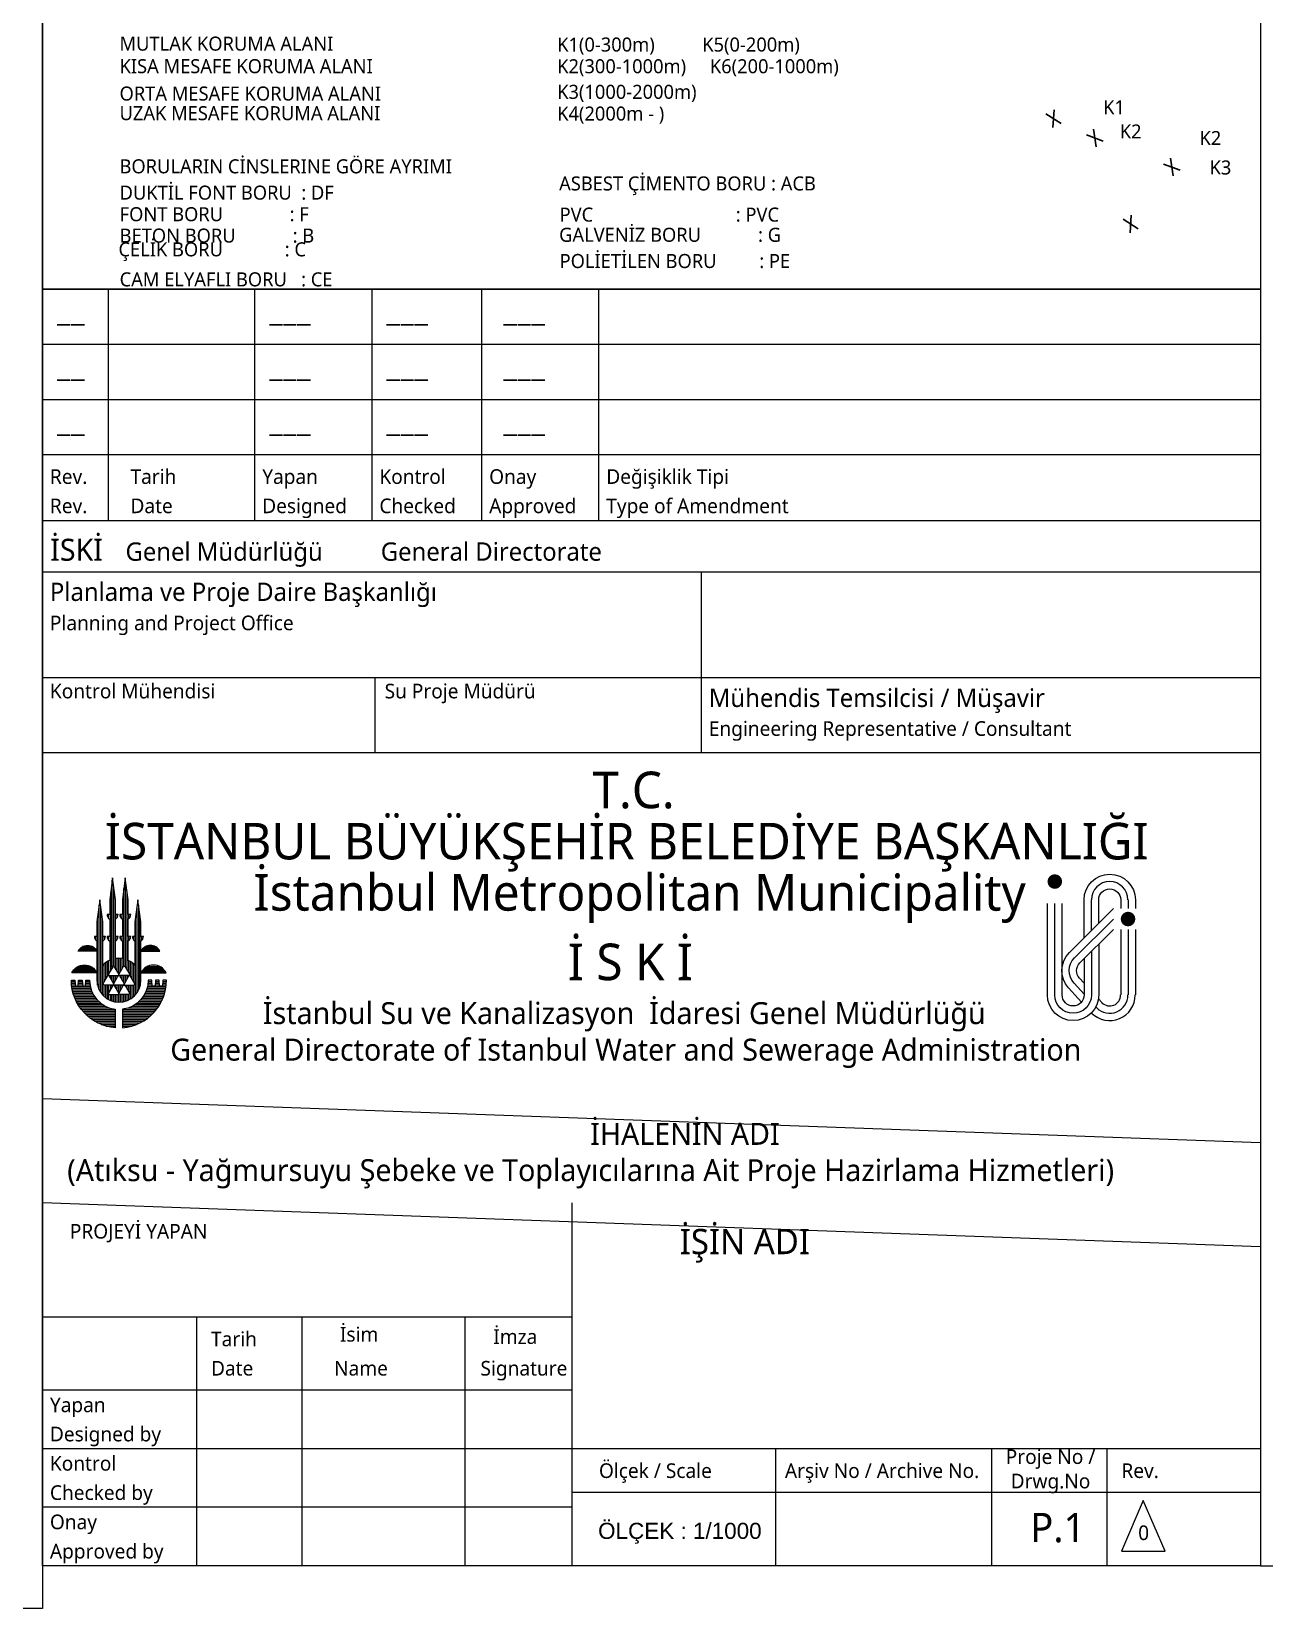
# Model space of a CAD drawing. Header units: millimetres. Extents: x 14753 to 45183, y 5640 to 19518.
# Drawn here: x 17963 to 19495, y 5641 to 7601 of the extents above; entities that cross this region are included whole.
import ezdxf
from ezdxf.enums import TextEntityAlignment as Align

# ---------------------------------------------------------------- set-up
doc = ezdxf.new("R2010")
doc.units = ezdxf.units.MM
for name, color, linetype, lineweight in [('CERCEVE', 66, 'Continuous', 0), ('iskabis_antet', 7, 'Continuous', 0), ('iskabis_bilgi', 7, 'Continuous', 0), ('iskabis_lejand', 7, 'Continuous', 0)]:
    doc.layers.add(name, color=color, linetype=linetype, lineweight=lineweight)
doc.styles.add('ARIAL', font='TXT.SHX', dxfattribs={"height": 1})
doc.styles.add('Style-Arial', font='arial.ttf')
doc.styles.add('Style-MYONGJO_FILL', font='MYONGJO_FILL.shx')
doc.styles.add('Style-Trebuchet MS', font='trebuc.ttf')

msp = doc.modelspace()

# ---------------------------------------------------------------- hatches: boundary and pattern name
at = {"layer": 'iskabis_antet', "linetype": 'Continuous', "lineweight": 0}
h = msp.add_hatch(color=5, dxfattribs=at)
edge = h.paths.add_edge_path()
edge.add_arc((19234.6, 6544.1), 9.1, 0, 360)
h = msp.add_hatch(color=5, dxfattribs=at)
edge = h.paths.add_edge_path()
edge.add_arc((19325.6, 6497.5), 9.1, 0, 360)

# ---------------------------------------------------------------- linework, layer by layer
at = {"layer": 'CERCEVE'}
msp.add_lwpolyline([(15693.9, 5640.5), (15696.3, 9530.5), (17976.9, 9530.5), (17976.9, 5640.5), (15693.9, 5640.5)], dxfattribs=at)
msp.add_lwpolyline([(19490, 5693.7), (22169.6, 5693.7), (22169.6, 7943.7), (19490, 7943.7)], close=True, dxfattribs=at)
at = {"layer": 'iskabis_antet', "color": 3, "linetype": 'Continuous', "lineweight": 0}
for p, q in [((18058.8, 6992.9), (18058.8, 7280.5)), ((18240.7, 6992.9), (18240.7, 7280.5)), ((18386.3, 6992.9), (18386.3, 7280.5)), ((18522.7, 6992.9), (18522.7, 7280.5)), ((18668.2, 6992.9), (18668.2, 7280.5)), ((18522.7, 6992.9), (18522.7, 7239.2)), ((17976.9, 7211.9), (19490, 7211.9)), ((17976.9, 7143.4), (19490, 7143.4)), ((17976.9, 7074.8), (19490, 7074.8)), ((17976.9, 6992.9), (19490, 6992.9)), ((17976.9, 6929.3), (19490, 6929.3)), ((18795.6, 6704.1), (18795.6, 6929.3)), ((17976.9, 6797.9), (19490, 6797.9)), ((18390, 6704.1), (18390, 6797.9)), ((19490, 6704.1), (17976.9, 6704.1)), ((19490, 6219.5), (17976.9, 6274)), ((19490, 6090.2), (17976.9, 6144.7)), ((18634.4, 6144.7), (18634.4, 5693.5)), ((18634.4, 6002.8), (17976.9, 6002.8)), ((18168, 6002.8), (18168, 5693.5)), ((18299.2, 6002.8), (18299.2, 5693.5)), ((18501.4, 6002.8), (18501.4, 5693.5)), ((18634.4, 5911.8), (17976.9, 5911.8)), ((19490, 5839.1), (17976.9, 5839.1)), ((18887.7, 5839.1), (18887.7, 5693.5)), ((19156.1, 5839.1), (19156.1, 5693.5)), ((19299.2, 5839.1), (19299.2, 5693.5)), ((19490, 5784.5), (18634.4, 5784.5)), ((18634.4, 5766.3), (17976.9, 5766.3))]:
    msp.add_line(p, q, dxfattribs=at)
at = {"layer": 'iskabis_antet', "color": 5, "linetype": 'Continuous', "lineweight": 0}
for p, q in [((18061.5, 6433.9), (18061.5, 6530.4)), ((18063.5, 6437.4), (18063.5, 6545.8)), ((18065.6, 6438.9), (18065.6, 6536.4)), ((18077.8, 6438.9), (18077.8, 6535.5)), ((18079.9, 6437.5), (18079.9, 6546.8)), ((18081.9, 6434), (18081.9, 6531.4)), ((18047.1, 6409.5), (18047.1, 6514.6)), ((18049.2, 6406), (18049.2, 6512.9)), ((18094.2, 6405.9), (18094.2, 6512.8)), ((18096.3, 6409.5), (18096.3, 6514.7)), ((18045.1, 6415.4), (18045.1, 6499.2)), ((18051.2, 6403.3), (18051.2, 6497.6)), ((18057.4, 6501.4), (18057.4, 6503.3)), ((18059.4, 6498.2), (18059.4, 6503.3)), ((18067.6, 6497.6), (18067.6, 6503.3)), ((18069.7, 6499.6), (18069.7, 6503.3)), ((18073.8, 6499.9), (18073.8, 6503.3)), ((18075.8, 6497.7), (18075.8, 6503.3)), ((18084, 6498.1), (18084, 6503.3)), ((18086, 6501), (18086, 6503.3)), ((18092.2, 6403.3), (18092.2, 6497.5)), ((18098.3, 6415.4), (18098.3, 6499.3)), ((18043.1, 6471.3), (18043.1, 6475.9)), ((18053.3, 6471.5), (18053.3, 6475.9)), ((18057.4, 6474.1), (18057.4, 6476)), ((18059.4, 6470.9), (18059.4, 6476)), ((18067.6, 6470.3), (18067.6, 6476)), ((18069.7, 6472.3), (18069.7, 6476)), ((18073.8, 6472.6), (18073.8, 6476)), ((18075.8, 6470.4), (18075.8, 6476)), ((18084, 6470.8), (18084, 6476)), ((18086, 6473.7), (18086, 6476)), ((18090.1, 6471.6), (18090.1, 6475.9)), ((18100.4, 6471.3), (18100.4, 6475.9)), ((19325.6, 6484.6), (19325.6, 6403.1)), ((19334.7, 6484.6), (19334.7, 6403.1)), ((18044.1, 6458.6), (18021.4, 6458.6)), ((18042.9, 6460.1), (18022.6, 6460.1)), ((18041.3, 6461.6), (18024.2, 6461.6)), ((18039, 6463.2), (18026.5, 6463.2)), ((18032.6, 6464.7), (18032.5, 6464.7)), ((18099.5, 6458.6), (18122.1, 6458.6)), ((18100.7, 6460.1), (18121, 6460.1)), ((18102.3, 6461.6), (18119.4, 6461.6)), ((18104.6, 6463.2), (18117.1, 6463.2)), ((18044.2, 6431.1), (18013.4, 6431.1)), ((18043.3, 6432.6), (18014.3, 6432.6)), ((18042.1, 6434.1), (18015.5, 6434.1)), ((18040.6, 6435.7), (18017, 6435.7)), ((18038.7, 6437.2), (18018.9, 6437.2)), ((18036, 6438.7), (18021.7, 6438.7)), ((18053.3, 6419.3), (18053.3, 6441.5)), ((18055.3, 6422.8), (18055.3, 6443.2)), ((18057.4, 6426.3), (18057.4, 6444.5)), ((18059.4, 6430.3), (18059.4, 6445.7)), ((18067.6, 6436.1), (18067.6, 6448.3)), ((18069.7, 6432.5), (18069.7, 6448.6)), ((18071.7, 6428.8), (18071.7, 6448.6)), ((18073.8, 6432.4), (18073.8, 6448.6)), ((18075.8, 6436), (18075.8, 6448.3)), ((18084, 6430.5), (18084, 6445.7)), ((18086, 6426.7), (18086, 6444.5)), ((18088.1, 6423.2), (18088.1, 6443.2)), ((18090.1, 6419.7), (18090.1, 6441.5)), ((18099.3, 6431.1), (18130.2, 6431.1)), ((18100.2, 6432.6), (18129.2, 6432.6)), ((18101.4, 6434.1), (18128.1, 6434.1)), ((18102.9, 6435.7), (18126.6, 6435.7)), ((18104.9, 6437.2), (18124.7, 6437.2)), ((18107.6, 6438.7), (18121.9, 6438.7)), ((18012.6, 6419.7), (18017.2, 6419.7)), ((18012.7, 6417.7), (18017.4, 6417.7)), ((18012.9, 6415.6), (18017.5, 6415.6)), ((18013.1, 6413.6), (18036.2, 6413.6)), ((18013.4, 6411.5), (18036.7, 6411.5)), ((18021.3, 6415.6), (18026.6, 6415.6)), ((18021.5, 6417.7), (18026.5, 6417.7)), ((18021.6, 6419.7), (18026.3, 6419.7)), ((18030.4, 6415.6), (18035.8, 6415.6)), ((18030.6, 6417.7), (18035.5, 6417.7)), ((18030.7, 6419.7), (18035.4, 6419.7)), ((18053.3, 6401.2), (18053.3, 6415.5)), ((18055.3, 6399.5), (18055.3, 6415.5)), ((18057.4, 6398.2), (18057.4, 6415.5)), ((18059.4, 6426.9), (18059.4, 6427.4)), ((18059.4, 6406.9), (18059.4, 6415.5)), ((18061.5, 6423.6), (18061.5, 6427.2)), ((18061.5, 6410.4), (18061.5, 6415.5)), ((18063.5, 6420.1), (18063.5, 6427.2)), ((18063.5, 6413.9), (18063.5, 6415.5)), ((18065.6, 6417.9), (18065.6, 6427.2)), ((18065.6, 6415.4), (18065.6, 6415.9)), ((18067.6, 6421.5), (18067.6, 6427.2)), ((18067.6, 6412.6), (18067.6, 6415.5)), ((18069.7, 6425), (18069.7, 6427.2)), ((18069.7, 6409.1), (18069.7, 6415.5)), ((18071.7, 6427.2), (18071.7, 6428.4)), ((18071.7, 6405.4), (18071.7, 6415.5)), ((18073.8, 6425), (18073.8, 6427.2)), ((18073.8, 6408.9), (18073.8, 6415.5)), ((18075.8, 6421.5), (18075.8, 6427.2)), ((18075.8, 6412.5), (18075.8, 6415.5)), ((18077.8, 6417.9), (18077.8, 6427.2)), ((18077.8, 6415.4), (18077.8, 6415.9)), ((18079.9, 6419.7), (18079.9, 6427.2)), ((18079.9, 6414.1), (18079.9, 6415.5)), ((18081.9, 6423.2), (18081.9, 6427.2)), ((18081.9, 6410.5), (18081.9, 6415.5)), ((18084, 6426.7), (18084, 6427.3)), ((18084, 6407), (18084, 6415.5)), ((18086, 6398.2), (18086, 6415.5)), ((18088.1, 6399.6), (18088.1, 6415.5)), ((18090.1, 6401.2), (18090.1, 6415.5)), ((18106.7, 6411.5), (18130, 6411.5)), ((18107.2, 6413.6), (18130.3, 6413.6)), ((18107.6, 6415.6), (18113, 6415.6)), ((18107.9, 6417.7), (18112.9, 6417.7)), ((18108, 6419.7), (18112.7, 6419.7)), ((18116.8, 6415.6), (18122.1, 6415.6)), ((18117, 6417.7), (18122, 6417.7)), ((18117.1, 6419.7), (18121.8, 6419.7)), ((18125.9, 6415.6), (18130.5, 6415.6)), ((18126.1, 6417.7), (18130.7, 6417.7)), ((18126.2, 6419.7), (18130.8, 6419.7)), ((18013.8, 6409.5), (18037.3, 6409.5)), ((18014.3, 6407.4), (18038.1, 6407.4)), ((18014.8, 6405.4), (18039, 6405.4)), ((18015.4, 6403.3), (18040.1, 6403.3)), ((18016.1, 6401.3), (18041.4, 6401.3)), ((18016.9, 6399.2), (18042.8, 6399.2)), ((18017.8, 6397.2), (18044.5, 6397.2)), ((18018.7, 6395.1), (18046.5, 6395.1)), ((18019.8, 6393.1), (18048.8, 6393.1)), ((18021, 6391.1), (18051.6, 6391.1)), ((18059.4, 6397), (18059.4, 6403.9)), ((18061.5, 6396.1), (18061.5, 6403.7)), ((18063.5, 6395.3), (18063.5, 6403.7)), ((18065.6, 6394.8), (18065.6, 6403.7)), ((18067.6, 6394.4), (18067.6, 6403.7)), ((18069.7, 6394.2), (18069.7, 6403.7)), ((18071.7, 6394.1), (18071.7, 6404.9)), ((18073.8, 6394.2), (18073.8, 6403.7)), ((18075.8, 6394.4), (18075.8, 6403.7)), ((18077.8, 6394.8), (18077.8, 6403.7)), ((18079.9, 6395.3), (18079.9, 6403.7)), ((18081.9, 6396.1), (18081.9, 6403.7)), ((18084, 6397), (18084, 6403.8)), ((18091.8, 6391.1), (18122.5, 6391.1)), ((18094.6, 6393.1), (18123.6, 6393.1)), ((18097, 6395.1), (18124.7, 6395.1)), ((18098.9, 6397.2), (18125.7, 6397.2)), ((18100.6, 6399.2), (18126.5, 6399.2)), ((18102, 6401.3), (18127.3, 6401.3)), ((18103.3, 6403.3), (18128, 6403.3)), ((18104.4, 6405.4), (18128.6, 6405.4)), ((18105.3, 6407.4), (18129.2, 6407.4)), ((18106.1, 6409.5), (18129.6, 6409.5)), ((18022.2, 6389), (18055.1, 6389)), ((18023.6, 6387), (18059.9, 6387)), ((18025.2, 6384.9), (18067.2, 6384.9)), ((18026.8, 6382.9), (18067.2, 6382.9)), ((18028.7, 6380.8), (18067.2, 6380.8)), ((18030.7, 6378.8), (18067.2, 6378.8)), ((18032.9, 6376.7), (18067.2, 6376.7)), ((18035.4, 6374.7), (18067.2, 6374.7)), ((18038.2, 6372.6), (18067.2, 6372.6)), ((18076.3, 6384.9), (18118.3, 6384.9)), ((18076.3, 6382.9), (18116.6, 6382.9)), ((18076.3, 6380.8), (18114.8, 6380.8)), ((18076.3, 6378.8), (18112.7, 6378.8)), ((18076.3, 6376.7), (18110.5, 6376.7)), ((18076.3, 6374.7), (18108, 6374.7)), ((18076.3, 6372.6), (18105.2, 6372.6)), ((18083.5, 6387), (18119.8, 6387)), ((18088.3, 6389), (18121.2, 6389)), ((19286.7, 6387), (19285.6, 6388.3)), ((18041.4, 6370.6), (18067.2, 6370.6)), ((18045.2, 6368.5), (18067.2, 6368.5)), ((18049.7, 6366.5), (18067.2, 6366.5)), ((18055.7, 6364.5), (18067.2, 6364.5)), ((18076.3, 6370.6), (18102, 6370.6)), ((18076.3, 6368.5), (18098.3, 6368.5)), ((18076.3, 6366.5), (18093.7, 6366.5)), ((18076.3, 6364.5), (18087.7, 6364.5))]:
    msp.add_line(p, q, dxfattribs=at)
at = {"layer": 'iskabis_antet', "color": 3, "linetype": 'Continuous', "lineweight": 0, "flags": 128}
for points in [[(17976.9, 7280.5), (19490, 7280.5), (19490, 5693.5), (17976.9, 5693.5)], [(19344.3, 5774.8), (19317.3, 5711.7), (19371.8, 5711.7)]]:
    msp.add_lwpolyline(points, close=True, dxfattribs=at)
at = {"layer": 'iskabis_antet', "color": 5, "linetype": 'Continuous', "lineweight": 0, "flags": 128}
for points in [[(18044.4, 6470.2), (18044.4, 6421.4), (18044.4, 6421.4, 1), (18099, 6421.4), (18099, 6421.4), (18099, 6470.2), (18099, 6470.2, 0.257543), (18102.2, 6475.9), (18102.2, 6475.9), (18099, 6475.9), (18099, 6494.1), (18095.4, 6521.4), (18091.7, 6494.1), (18091.7, 6475.9), (18088.5, 6475.9), (18088.5, 6475.9, 0.257543), (18091.7, 6470.2), (18091.7, 6470.2), (18091.7, 6439.9), (18091.7, 6439.9, 0.096824), (18083.3, 6446.1), (18083.3, 6446.1), (18083.3, 6470.3), (18083.3, 6470.3, 0.257543), (18086.4, 6476), (18086.4, 6476), (18083.3, 6476), (18083.3, 6497.6), (18083.3, 6497.6, 0.257543), (18086.4, 6503.3), (18086.4, 6503.3), (18083.3, 6503.3), (18083.3, 6521.5), (18079.6, 6548.8), (18076, 6521.5), (18076, 6503.3), (18072.8, 6503.3), (18072.8, 6503.3, 0.257543), (18076, 6497.6), (18076, 6497.6), (18076, 6476), (18072.8, 6476), (18072.8, 6476, 0.257543), (18076, 6470.3), (18076, 6470.3), (18076, 6448.3), (18076, 6448.3, 0.07766), (18067.6, 6448.3), (18067.6, 6448.3), (18067.6, 6470.2), (18067.6, 6470.2, 0.257543), (18070.7, 6476), (18070.8, 6476), (18067.6, 6476), (18067.6, 6497.5), (18067.6, 6497.5, 0.257543), (18070.7, 6503.3), (18070.8, 6503.3), (18067.6, 6503.3), (18067.6, 6521.5), (18063.9, 6548.8), (18060.3, 6521.5), (18060.3, 6503.3), (18057.1, 6503.3), (18057.1, 6503.3, 0.257543), (18060.3, 6497.5), (18060.3, 6497.5), (18060.3, 6476), (18057.1, 6476), (18057.1, 6476, 0.257543), (18060.3, 6470.2), (18060.3, 6470.2), (18060.3, 6446.1), (18060.3, 6446.1, 0.098091), (18051.7, 6439.9), (18051.7, 6439.9), (18051.7, 6470.2), (18051.7, 6470.2, 0.257543), (18054.9, 6475.9), (18054.9, 6475.9), (18051.7, 6475.9), (18051.7, 6494.1), (18048.1, 6521.4), (18044.4, 6494.1), (18044.4, 6475.9), (18041.2, 6475.9), (18041.2, 6475.9, 0.257543), (18044.4, 6470.2)], [(18044.6, 6457.7), (18020.9, 6457.7), (18020.9, 6457.7, -0.590029), (18044.6, 6457.7)], [(18099, 6457.7), (18122.6, 6457.7), (18122.6, 6457.7, 0.590029), (18099, 6457.7)], [(18044.6, 6430.5), (18013.1, 6430.5), (18013.1, 6430.5, -0.6236), (18044.6, 6430.5)], [(18064, 6438.3), (18058.8, 6429.3), (18058.8, 6429.3, 0.57735), (18060, 6427.2), (18060, 6427.2), (18070.4, 6427.2), (18070.4, 6427.2, 0.57735), (18071.5, 6429.3), (18071.5, 6429.3), (18066.4, 6438.3), (18066.4, 6438.3, 0.57735), (18064, 6438.3)], [(18071.9, 6429.3), (18077.1, 6438.3), (18077.1, 6438.3, -0.57735), (18079.5, 6438.3), (18079.5, 6438.3), (18084.7, 6429.3), (18084.7, 6429.3, -0.57735), (18083.5, 6427.2), (18083.5, 6427.2), (18073.1, 6427.2), (18073.1, 6427.2, -0.57735), (18071.9, 6429.3)], [(18099, 6430.5), (18130.5, 6430.5), (18130.5, 6430.5, 0.6236), (18099, 6430.5)], [(18067.2, 6362.4, -0.391837), (18012.6, 6421.4), (18012.6, 6421.4), (18017.1, 6421.4), (18017.6, 6414.1), (18021.2, 6414.1), (18021.7, 6421.4), (18026.2, 6421.4), (18026.7, 6414.1), (18030.3, 6414.1), (18030.8, 6421.4), (18035.3, 6421.4), (18035.3, 6421.4, 0.377964), (18067.2, 6385.3), (18067.2, 6385.3), (18067.2, 6362.2), (18067.2, 6362.4)], [(18063.8, 6415.5), (18053.5, 6415.5), (18053.5, 6415.5, -0.57735), (18052.3, 6417.5), (18052.3, 6417.5), (18057.5, 6426.5), (18057.5, 6426.5, -0.57735), (18059.8, 6426.5), (18059.8, 6426.5), (18065, 6417.5), (18065, 6417.5, -0.57735), (18063.8, 6415.5)], [(18060, 6403.7), (18070.4, 6403.7), (18070.4, 6403.8, 0.57735), (18071.5, 6405.8), (18071.5, 6405.8), (18066.4, 6414.8), (18066.4, 6414.8, 0.57735), (18064, 6414.8), (18064, 6414.8), (18058.8, 6405.8), (18058.8, 6405.8, 0.57735), (18060, 6403.8)], [(18072.9, 6426.5), (18078.1, 6417.5), (18078.1, 6417.5, -0.57735), (18076.9, 6415.5), (18076.9, 6415.5), (18066.5, 6415.5), (18066.5, 6415.5, -0.57735), (18065.3, 6417.5), (18065.3, 6417.5), (18070.5, 6426.5), (18070.5, 6426.5, -0.57735), (18072.9, 6426.5)], [(18083.5, 6403.7), (18073.1, 6403.7), (18073.1, 6403.8, -0.57735), (18071.9, 6405.8), (18071.9, 6405.8), (18077.1, 6414.8), (18077.1, 6414.8, -0.57735), (18079.5, 6414.8), (18079.5, 6414.8), (18084.7, 6405.8), (18084.7, 6405.8, -0.57735), (18083.5, 6403.8)], [(18076.3, 6385.3), (18076.3, 6362.4), (18076.3, 6362.4, 0.391837), (18130.8, 6421.4), (18130.8, 6421.4), (18126.3, 6421.4), (18125.8, 6414.1), (18122.2, 6414.1), (18121.7, 6421.4), (18117.2, 6421.4), (18116.7, 6414.1), (18113.1, 6414.1), (18112.6, 6421.4), (18108.1, 6421.4), (18108.1, 6421.4, -0.377965), (18076.3, 6385.3)], [(18091.4, 6417.5), (18086.2, 6426.5), (18086.2, 6426.5, 0.57735), (18083.8, 6426.5), (18083.8, 6426.5), (18078.6, 6417.5), (18078.6, 6417.5, 0.57735), (18079.8, 6415.5), (18079.8, 6415.5), (18090.2, 6415.5), (18090.2, 6415.5, 0.57735), (18091.4, 6417.5)]]:
    msp.add_lwpolyline(points, format="xyb", close=True, dxfattribs=at)
for points in [[(18070.8, 6503.3), (18067.6, 6503.3), (18067.6, 6521.5), (18063.9, 6548.8), (18060.3, 6521.5), (18060.3, 6503.3), (18057.1, 6503.3)], [(18086.4, 6503.3), (18083.3, 6503.3), (18083.3, 6521.5), (18079.6, 6548.8), (18076, 6521.5), (18076, 6503.3), (18072.8, 6503.3)], [(18054.9, 6475.9), (18051.7, 6475.9), (18051.7, 6494.1), (18048.1, 6521.4), (18044.4, 6494.1), (18044.4, 6475.9), (18041.2, 6475.9)], [(18102.2, 6475.9), (18099, 6475.9), (18099, 6494.1), (18095.4, 6521.4), (18091.7, 6494.1), (18091.7, 6475.9), (18088.5, 6475.9)], [(19271, 6474), (19271, 6521.4)], [(19280.1, 6483.1), (19280.1, 6521.4)], [(19325.6, 6521.4), (19325.6, 6510.4)], [(18060.3, 6497.5), (18060.3, 6476), (18057.1, 6476)], [(18070.8, 6476), (18067.6, 6476), (18067.6, 6497.5)], [(18076, 6497.6), (18076, 6476), (18072.8, 6476)], [(18086.4, 6476), (18083.3, 6476), (18083.3, 6497.6)], [(18044.4, 6470.2), (18044.4, 6421.4)], [(18051.7, 6439.9), (18051.7, 6470.2)], [(18060.3, 6470.2), (18060.3, 6446.1)], [(18067.6, 6448.3), (18067.6, 6470.2)], [(18076, 6470.3), (18076, 6448.3)], [(18083.3, 6446.1), (18083.3, 6470.3)], [(18091.7, 6470.2), (18091.7, 6439.9)], [(18099, 6421.4), (18099, 6470.2)], [(19316.5, 6484.6), (19316.5, 6403.1)], [(19293.5, 6393.2), (19288.8, 6398.2)]]:
    msp.add_lwpolyline(points, dxfattribs=at)
for points in [[(19271, 6521.4, -1), (19334.7, 6521.4), (19334.7, 6521.4), (19334.7, 6510.4)], [(19289.2, 6492.2), (19289.2, 6521.4), (19289.2, 6521.4, -1), (19316.5, 6521.4), (19316.5, 6521.4), (19316.5, 6510.4)], [(19289.2, 6466.5), (19289.2, 6403.1), (19289.2, 6403.1, -1), (19225.5, 6403.1), (19225.5, 6403.1), (19225.5, 6516.8)], [(19280.1, 6457.4), (19280.1, 6403.1), (19280.1, 6403.1, -1), (19234.6, 6403.1), (19234.6, 6403.1), (19234.6, 6516.8)], [(19267.8, 6394.3), (19251.8, 6411.8), (19251.8, 6411.8, -0.401211), (19252.8, 6455.8), (19252.8, 6455.8), (19307.4, 6510.4)], [(19271, 6448.3), (19271, 6403.1), (19271, 6403.1, -1), (19243.7, 6403.1), (19243.7, 6403.1), (19243.7, 6516.8)], [(19271, 6404.2), (19258.5, 6417.9), (19258.5, 6417.9, -0.401211), (19259.2, 6449.3), (19259.2, 6449.3), (19307.4, 6497.5)], [(19271, 6417.7), (19265.2, 6424), (19265.2, 6424.1, -0.401211), (19265.6, 6442.9), (19265.6, 6442.9), (19307.4, 6484.6)]]:
    msp.add_lwpolyline(points, format="xyb", dxfattribs=at)
at = {"layer": 'iskabis_antet', "color": 5, "linetype": 'Continuous', "lineweight": 0}
for centre, radius, start, end in [((19302.8, 6521.4), 22.7, 360, 180), ((18063.9, 6503.3), 6.82, 180, 237.769), ((18063.9, 6503.3), 6.82, 302.231, 0), ((18079.6, 6503.3), 6.82, 180, 237.769), ((18079.6, 6503.3), 6.82, 302.231, 0), ((18048.1, 6475.9), 6.82, 180, 237.769), ((18048.1, 6475.9), 6.82, 302.231, 0), ((18063.9, 6476), 6.82, 180, 237.769), ((18063.9, 6476), 6.82, 302.231, 0), ((18079.6, 6476), 6.82, 180, 237.769), ((18079.6, 6476), 6.82, 302.231, 0), ((18095.4, 6475.9), 6.82, 180, 237.769), ((18095.4, 6475.9), 6.82, 302.231, 0), ((18071.7, 6421.4), 27.3, 114.7575, 137.1666), ((18071.7, 6421.4), 27.3, 80.9866, 98.7493), ((18071.7, 6421.4), 27.3, 42.8334, 64.9549), ((19302.8, 6403.1), 31.8, 225, 0), ((19302.8, 6403.1), 22.7, 225, 0), ((19302.8, 6403.1), 13.6, 225, 0)]:
    msp.add_arc(centre, radius, start, end, dxfattribs=at)
at = {"layer": 'iskabis_lejand', "color": 3, "linetype": 'Continuous', "lineweight": 0, "flags": 128}
msp.add_lwpolyline([(17976.9, 9530.5), (19490, 9530.5), (19490, 7280.5), (17976.9, 7280.5)], close=True, dxfattribs=at)

# ---------------------------------------------------------------- texts
at = {"layer": 'iskabis_antet', "color": 2, "linetype": 'Continuous', "lineweight": 0, "style": 'Style-MYONGJO_FILL'}
for s, p in [('__', (17995.1, 7241.5)), ('___', (18258.9, 7241.5)), ('___', (18404.5, 7241.5)), ('___', (18550, 7241.5)), ('__', (17995.1, 7172.9)), ('___', (18258.9, 7172.9)), ('___', (18404.5, 7172.9)), ('___', (18550, 7172.9)), ('__', (17995.1, 7104.4)), ('___', (18258.9, 7104.4)), ('___', (18404.5, 7104.4)), ('___', (18550, 7104.4))]:
    msp.add_text(s, height=22.74, dxfattribs=at).set_placement(p)
at = {"layer": 'iskabis_antet', "color": 7, "linetype": 'Continuous', "lineweight": 0, "style": 'Style-Trebuchet MS'}
for s, height, p in [('Tarih', 18.19, (18086.1, 7038.4)), ('Kontrol', 18.19, (18395.4, 7038.4)), ('Onay', 18.19, (18531.8, 7038.4)), ('Değişiklik Tipi ', 18.192, (18677.3, 7038.4)), ('Rev.', 18.19, (17986, 7038.4)), ('Yapan', 18.19, (18249.8, 7038.4)), ('Rev.', 18.19, (17986, 7002)), ('Date', 18.19, (18086.1, 7002)), ('Designed', 18.19, (18249.8, 7002)), ('Checked', 18.19, (18395.4, 7002)), ('Approved', 18.19, (18531.8, 7002)), ('Type of Amendment', 18.192, (18677.3, 7002)), ('İSKİ', 27.29, (17986.3, 6942.9)), ('Genel Müdürlüğü ', 22.74, (18079.9, 6942.9)), ('General Directorate', 22.74, (18397.1, 6942.9)), ('Planlama ve Proje Daire Başkanlığı', 22.74, (17986, 6892.9)), ('Planning and Project Office', 18.192, (17986, 6856.5)), ('Kontrol Mühendisi', 18.192, (17986, 6771.8)), ('Su Proje Müdürü', 18.192, (18401.9, 6771.8)), ('Mühendis Temsilcisi / Müşavir', 22.74, (18804.7, 6761.1)), ('Engineering Representative / Consultant', 18.192, (18804.7, 6725.2)), ('PROJEYİ YAPAN', 18.192, (18010.8, 6100.3)), ('Tarih', 18.19, (18186.2, 5966.4)), ('İsim', 18.19, (18346.4, 5972.2)), ('İmza', 18.19, (18537, 5969.3)), ('Date', 18.19, (18186.2, 5930)), ('Name', 18.19, (18339.1, 5930)), ('Signature', 18.19, (18521, 5930)), ('Yapan', 18.19, (17986, 5884.5)), ('Designed by', 18.192, (17986, 5848.2)), ('Kontrol', 18.19, (17986, 5811.8)), ('Ölçek / Scale', 18.192, (18668.2, 5802.7)), ('Arşiv No / Archive No.', 18.192, (18899.3, 5802.7)), ('Rev.', 18.19, (19317.4, 5802.7)), ('Checked by', 18.19, (17986, 5775.4)), ('Onay', 18.19, (17986, 5739)), ('P.1', 36.38, (19204.1, 5723)), ('0', 18.2, (19338.2, 5725.5)), ('Approved by', 18.192, (17986, 5702.6))]:
    msp.add_text(s, height=height, dxfattribs=at).set_placement(p)
at = {"layer": 'iskabis_antet', "color": 6, "linetype": 'Continuous', "lineweight": 0, "style": 'Style-Trebuchet MS'}
for s, height, p in [('T.C.', 45.48, (18711.2, 6635.3)), ('İSTANBUL BÜYÜKŞEHİR BELEDİYE BAŞKANLIĞI', 45.48, (18702.8, 6571.6)), ('İstanbul Metropolitan Municipality', 45.48, (18718.8, 6507.9)), ('İ S K İ', 45.48, (18707.3, 6421.5)), ('İstanbul Su ve Kanalizasyon  İdaresi Genel Müdürlüğü', 27.288, (18699.6, 6366.9)), ('General Directorate of Istanbul Water and Sewerage Administration', 27.288, (18701.6, 6321.5))]:
    msp.add_text(s, height=height, dxfattribs=at).set_placement(p, align=Align.CENTER)
at = {"layer": 'iskabis_antet', "color": 7, "linetype": 'Continuous', "lineweight": 13, "style": 'Style-Trebuchet MS'}
for s, p in [('İHALENİN ADI', (18775, 6216.8)), ('(Atıksu - Yağmursuyu Şebeke ve Toplayıcılarına Ait Proje Hazirlama Hizmetleri)', (18657.9, 6171.7))]:
    msp.add_text(s, height=27.288, dxfattribs=at).set_placement(p, align=Align.CENTER)
at = {"layer": 'iskabis_antet', "color": 6, "linetype": 'Continuous', "lineweight": 0, "style": 'Style-Trebuchet MS'}
msp.add_text('İŞİN ADI', height=31.44, dxfattribs=at).set_placement((18768.5, 6080.9))
at = {"layer": 'iskabis_antet', "color": 7, "linetype": 'Continuous', "lineweight": 0, "insert": (19173.6, 5838.3), "char_height": 18.19, "attachment_point": 1, "style": 'Style-Trebuchet MS'}
msp.add_mtext_dynamic_manual_height_columns('Proje No /\\P Drwg.No', width=1337.736, gutter_width=7.75, heights=[0], dxfattribs=at)
at = {"layer": 'iskabis_bilgi', "style": 'Style-Arial'}
msp.add_text('ÖLÇEK : 1/1000', height=19.981, dxfattribs=at).set_placement((18667.1, 5727))
at = {"layer": 'iskabis_lejand', "color": 7, "style": 'ARIAL'}
for rotation, p in [(27.053, (19230.1, 7480.3)), (38.8962, (19283.9, 7455.9)), (38.8962, (19379.7, 7419.7)), (27.053, (19325.9, 7349.3))]:
    msp.add_text('X', height=19, rotation=rotation, dxfattribs=at).set_placement(p)
at = {"layer": 'iskabis_lejand', "color": 7, "char_height": 17.439, "attachment_point": 7, "rotation": 0.0002, "style": 'ARIAL'}
for s, insert, line_spacing_factor in [('\\fTrebuchet MS|b0|i0|c162162|p39;MUTLAK KORUMA ALANI        ', (18072.5, 7576.7), 0.72), ('\\fTrebuchet MS|b0|i0|c162162|p39;K1(0-300m)          K5(0-200m)', (18616.3, 7572), 0.72), ('\\fTrebuchet MS|b0|i0|c162162|p39;KISA MESAFE KORUMA ALANI ', (18072.5, 7548.7), 0.72), ('\\fTrebuchet MS|b0|i0|c162162|p39;K2(300-1000m)     K6(200-1000m)', (18616.3, 7545), 0.72), ('\\fTrebuchet MS|b0|i0|c162162|p39;ORTA MESAFE KORUMA ALANI ', (18072.5, 7514.7), 0.72), ('\\fTrebuchet MS|b0|i0|c162162|p39;K3(1000-2000m)', (18616.3, 7513.2), 0.72), ('\\fTrebuchet MS|b0|i0|c162162|p39;UZAK MESAFE KORUMA ALANI', (18072.5, 7490.3), 0.72), ('\\fTrebuchet MS|b0|i0|c162162|p39;K4(2000m - )', (18616.3, 7486.2), 0.72), ('\\fTrebuchet MS|b0|i0|c162162|p39;K1', (19294.6, 7497.9), 0.6), ('\\fTrebuchet MS|b0|i0|c162162|p39;K2', (19315.3, 7467.8), 0.6), ('\\fTrebuchet MS|b0|i0|c162162|p39;K2', (19414.4, 7459.6), 0.6), ('\\fTrebuchet MS|b0|i0|c162162|p39;K3', (19426.9, 7422.8), 0.6), ('\\fTrebuchet MS|b0|i0|c162162|p39;DUKTİL FONT BORU  : DF', (18072.6, 7391.4), 0.72), ('\\fTrebuchet MS|b0|i0|c162162|p39;ASBEST ÇİMENTO BORU : ACB', (18618.7, 7397.3), 0.72), ('\\fTrebuchet MS|b0|i0|c162162|p39;FONT BORU              : F', (18072.6, 7364.6), 0.72), ('\\fTrebuchet MS|b0|i0|c162162|p39;PVC                              : PVC', (18619.3, 7364.1), 0.72), ('\\fTrebuchet MS|b0|i0|c162162|p39;BETON BORU            : B', (18072.6, 7338), 0.72), ('\\fTrebuchet MS|b0|i0|c162162|p39;GALVENİZ BORU            : G', (18618.7, 7339), 0.72), ('\\fTrebuchet MS|b0|i0|c162162|p39;ÇELİK BORU             : C', (18071.2, 7315.4), 0.72), ('\\fTrebuchet MS|b0|i0|c162162|p39;POLİETİLEN BORU         : PE', (18619.3, 7306.4), 0.72), ('\\fTrebuchet MS|b0|i0|c162162|p39;CAM ELYAFLI BORU   : CE', (18072.6, 7283.6), 0.72)]:
    msp.add_mtext(s, dxfattribs=dict(at, insert=insert, line_spacing_factor=line_spacing_factor))
at = {"layer": 'iskabis_lejand', "color": 1, "insert": (18072.5, 7424.2), "char_height": 17.439, "attachment_point": 7, "rotation": 0.0002, "line_spacing_factor": 0.72, "style": 'ARIAL'}
msp.add_mtext('\\fTrebuchet MS|b0|i0|c162162|p39;BORULARIN CİNSLERINE GÖRE AYRIMI', dxfattribs=at)

doc.saveas('drawing.dxf')
